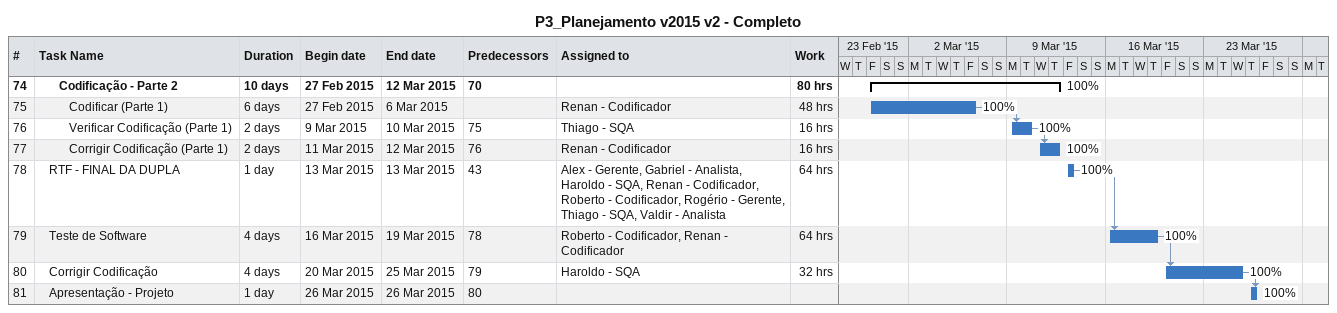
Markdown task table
P3_Planejamento v2015 v2 - Completo

| ID | Level | Task | Duration | Start | Finish | Predecessors | Resources | % complete | Work (h) |
|---|---|---|---|---|---|---|---|---|---|
| 74 | 3 | **Codificação - Parte 2** | 10d | 2015-02-27 | 2015-03-12 | 70 |  | 100 | 80 |
| 75 | 4 | Codificar (Parte 1) | 6d | 2015-02-27 | 2015-03-06 |  | Renan - Codificador | 100 | 48 |
| 76 | 4 | Verificar Codificação (Parte 1) | 2d | 2015-03-09 | 2015-03-10 | 75 | Thiago - SQA | 100 | 16 |
| 77 | 4 | Corrigir Codificação (Parte 1) | 2d | 2015-03-11 | 2015-03-12 | 76 | Renan - Codificador | 100 | 16 |
| 78 | 2 | RTF - FINAL DA DUPLA | 1d | 2015-03-13 | 2015-03-13 | 43 | Alex - Gerente, Gabriel - Analista, Haroldo - SQA, Renan - Codificador, Roberto - Codificador, Rogério - Gerente, Thiago - SQA, Valdir - Analista | 100 | 64 |
| 79 | 2 | Teste de Software | 4d | 2015-03-16 | 2015-03-19 | 78 | Roberto - Codificador, Renan - Codificador | 100 | 64 |
| 80 | 2 | Corrigir Codificação | 4d | 2015-03-20 | 2015-03-25 | 79 | Haroldo - SQA | 100 | 32 |
| 81 | 2 | Apresentação - Projeto | 1d | 2015-03-26 | 2015-03-26 | 80 |  | 100 |  |
